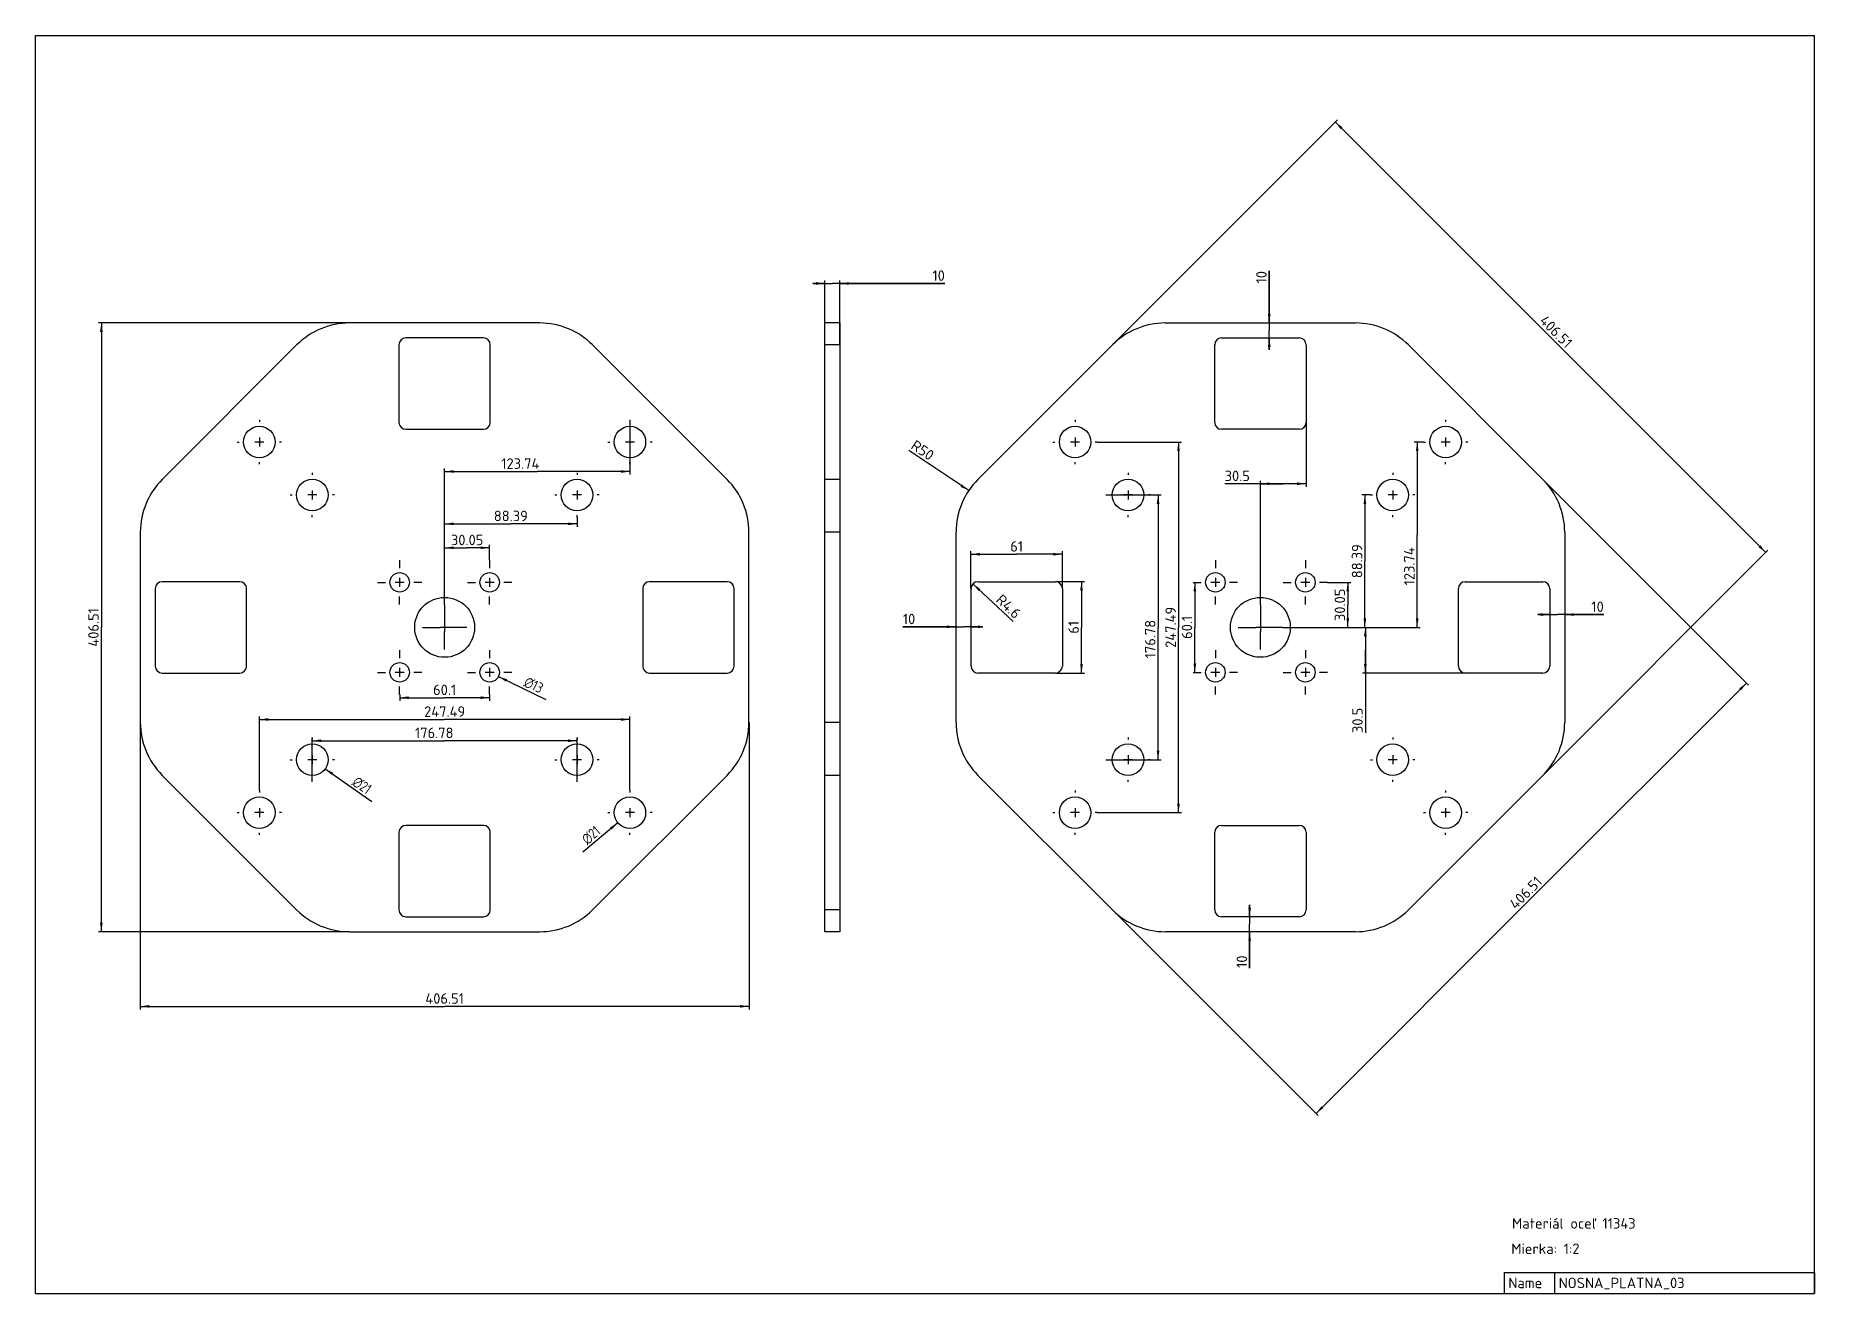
# Model space of a CAD drawing. Header units: millimetres. Extents: x 0 to 594, y 0 to 420.
import ezdxf

# ---------------------------------------------------------------- set-up
doc = ezdxf.new("R2010")
doc.units = ezdxf.units.MM
doc.header["$LTSCALE"] = 32.67
doc.linetypes.add('CENTER', pattern=[0.6, 0.375, -0.075, 0.075, -0.075])
doc.layers.get('0').update_dxf_attribs({"linetype": 'CONTINUOUS'})
doc.layers.add('05_AXIS-OSI', color=7, linetype='CONTINUOUS')
doc.layers.add('DEFAULT_1', color=7, linetype='CENTER')
doc.styles.get("Standard").update_dxf_attribs({"font": 'isocpeur.ttf'})
doc.styles.add('TEXTSTYLE_1', font='gdt', dxfattribs={"width": 0.8})
doc.dimstyles.new('DIMSTYLE_1', dxfattribs={"dimtxt": 3.5, "dimasz": 3, "dimexe": 0.18, "dimexo": 0.0625, "dimgap": 0.09, "dimtad": 1, "dimlfac": 2, "dimdsep": 46, "dimtxsty": 'Standard', "dimblk": '_FILLED', "dimblk1": '_FILLED', "dimblk2": '_FILLED', "dimcen": 0.09, "dimadec": 0, "dimazin": 0, "dimtp": 0.01, "dimtm": 0.01, "dimtfac": 1, "dimtofl": 0, "dimtmove": 0, "dimatfit": 3, "dimldrblk": '_FILLED', "dimfxl": 1, "dimtolj": 1, "dimarcsym": 0})
doc.dimstyles.new('DIMSTYLE_2', dxfattribs={"dimtxt": 3.5, "dimasz": 3, "dimexe": 0.18, "dimexo": 0.0625, "dimgap": 0.09, "dimtad": 1, "dimlfac": 2, "dimdsep": 46, "dimtxsty": 'Standard', "dimblk": '_FILLED', "dimblk1": '_FILLED', "dimblk2": '_FILLED', "dimcen": 0.09, "dimadec": 0, "dimazin": 0, "dimtp": 0.01, "dimtm": 0.01, "dimtfac": 1, "dimtofl": 0, "dimtmove": 0, "dimatfit": 3, "dimldrblk": '_FILLED', "dimfxl": 1, "dimtolj": 1, "dimarcsym": 0})
doc.dimstyles.new('DIMSTYLE_3', dxfattribs={"dimtxt": 3.5, "dimasz": 3, "dimexe": 0.18, "dimexo": 0.0625, "dimgap": 0.09, "dimtad": 1, "dimlfac": 2, "dimdsep": 46, "dimtxsty": 'Standard', "dimblk": '_FILLED', "dimblk1": '_FILLED', "dimblk2": '_FILLED', "dimcen": 0.09, "dimadec": 0, "dimazin": 0, "dimtp": 0.01, "dimtm": 0.01, "dimtfac": 1, "dimtofl": 0, "dimtmove": 0, "dimatfit": 3, "dimldrblk": '_FILLED', "dimfxl": 1, "dimtolj": 1, "dimarcsym": 0})

# ---------------------------------------------------------------- blocks, each defined once
blk = doc.blocks.new('_FILLED')
at = {"color": 0, "linetype": 'ByBlock'}
blk.add_solid([(0, 0), (-1, 0.15), (-1, -0.15)], dxfattribs=at)
blk = doc.blocks.new('*D1')
at = {"color": 2, "linetype": 'Continuous'}
for p, q in [((136.6, 229.83), (136.6, 249.97)), ((151.63, 244.86), (151.63, 249.97)), ((136.6, 248.97), (144.11, 248.97)), ((151.63, 248.97), (144.11, 248.97))]:
    blk.add_line(p, q, dxfattribs=at)
at = {"color": 2, "linetype": 'Continuous', "xscale": 3, "yscale": 3, "zscale": 3, "rotation": 180}
blk.add_blockref('_FILLED', (136.6, 248.97), dxfattribs=at)
at = {"color": 2, "linetype": 'Continuous', "xscale": 3, "yscale": 3, "zscale": 3}
blk.add_blockref('_FILLED', (151.63, 248.97), dxfattribs=at)
at = {"color": 2, "linetype": 'Continuous', "insert": (144.11, 253.34), "char_height": 3.5, "width": 10.8326, "attachment_point": 2, "line_spacing_factor": 0.9}
blk.add_mtext('30.05', dxfattribs=at)
blk = doc.blocks.new('*D2')
at = {"color": 2, "linetype": 'Continuous'}
for p, q in [((136.6, 229.83), (136.6, 257.97)), ((136.6, 256.97), (158.7, 256.97)), ((180.8, 256.97), (158.7, 256.97)), ((180.8, 259.18), (180.8, 255.97))]:
    blk.add_line(p, q, dxfattribs=at)
at = {"color": 2, "linetype": 'Continuous', "xscale": 3, "yscale": 3, "zscale": 3, "rotation": 180}
blk.add_blockref('_FILLED', (136.6, 256.97), dxfattribs=at)
at = {"color": 2, "linetype": 'Continuous', "xscale": 3, "yscale": 3, "zscale": 3}
blk.add_blockref('_FILLED', (180.8, 256.97), dxfattribs=at)
at = {"color": 2, "linetype": 'Continuous', "insert": (158.7, 261.35), "char_height": 3.5, "width": 10.8326, "attachment_point": 2, "line_spacing_factor": 0.9}
blk.add_mtext('88.39', dxfattribs=at)
blk = doc.blocks.new('*D3')
at = {"color": 2, "linetype": 'Continuous'}
for p, q in [((198.47, 291.03), (198.47, 273.44)), ((136.6, 229.83), (136.6, 275.44)), ((136.6, 274.44), (167.54, 274.44)), ((198.47, 274.44), (167.54, 274.44))]:
    blk.add_line(p, q, dxfattribs=at)
at = {"color": 2, "linetype": 'Continuous', "xscale": 3, "yscale": 3, "zscale": 3, "rotation": 180}
blk.add_blockref('_FILLED', (136.6, 274.44), dxfattribs=at)
at = {"color": 2, "linetype": 'Continuous', "xscale": 3, "yscale": 3, "zscale": 3}
blk.add_blockref('_FILLED', (198.47, 274.44), dxfattribs=at)
at = {"color": 2, "linetype": 'Continuous', "insert": (161.87, 278.82), "char_height": 3.5, "width": 12.9298, "attachment_point": 2, "line_spacing_factor": 0.9}
blk.add_mtext('123.74', dxfattribs=at)
blk = doc.blocks.new('*D4')
at = {"color": 2, "linetype": 'Continuous'}
for p, q in [((121.58, 199.95), (121.58, 197.92)), ((121.58, 198.92), (136.6, 198.92)), ((151.63, 198.92), (136.6, 198.92)), ((151.63, 199.95), (151.63, 197.92))]:
    blk.add_line(p, q, dxfattribs=at)
at = {"color": 2, "linetype": 'Continuous', "xscale": 3, "yscale": 3, "zscale": 3, "rotation": 180}
blk.add_blockref('_FILLED', (121.58, 198.92), dxfattribs=at)
at = {"color": 2, "linetype": 'Continuous', "xscale": 3, "yscale": 3, "zscale": 3}
blk.add_blockref('_FILLED', (151.63, 198.92), dxfattribs=at)
at = {"color": 2, "linetype": 'Continuous', "insert": (136.6, 203.3), "char_height": 3.5, "width": 7.6942, "attachment_point": 2, "line_spacing_factor": 0.9}
blk.add_mtext('60.1', dxfattribs=at)
blk = doc.blocks.new('*D5')
at = {"color": 2, "linetype": 'Continuous'}
for p, q in [((92.41, 171.46), (92.41, 185.54)), ((92.41, 184.54), (136.6, 184.54)), ((180.8, 184.54), (136.6, 184.54)), ((180.8, 171.46), (180.8, 185.54))]:
    blk.add_line(p, q, dxfattribs=at)
at = {"color": 2, "linetype": 'Continuous', "xscale": 3, "yscale": 3, "zscale": 3, "rotation": 180}
blk.add_blockref('_FILLED', (92.41, 184.54), dxfattribs=at)
at = {"color": 2, "linetype": 'Continuous', "xscale": 3, "yscale": 3, "zscale": 3}
blk.add_blockref('_FILLED', (180.8, 184.54), dxfattribs=at)
at = {"color": 2, "linetype": 'Continuous', "insert": (133.12, 188.92), "char_height": 3.5, "width": 12.5826, "attachment_point": 2, "line_spacing_factor": 0.9}
blk.add_mtext('176.78', dxfattribs=at)
blk = doc.blocks.new('*D6')
at = {"color": 2, "linetype": 'Continuous'}
for p, q in [((74.73, 167.96), (74.73, 192.64)), ((74.73, 191.64), (136.6, 191.64)), ((198.47, 191.64), (136.6, 191.64)), ((198.47, 167.96), (198.47, 192.64))]:
    blk.add_line(p, q, dxfattribs=at)
at = {"color": 2, "linetype": 'Continuous', "xscale": 3, "yscale": 3, "zscale": 3, "rotation": 180}
blk.add_blockref('_FILLED', (74.73, 191.64), dxfattribs=at)
at = {"color": 2, "linetype": 'Continuous', "xscale": 3, "yscale": 3, "zscale": 3}
blk.add_blockref('_FILLED', (198.47, 191.64), dxfattribs=at)
at = {"color": 2, "linetype": 'Continuous', "insert": (136.6, 196.02), "char_height": 3.5, "width": 13.9711, "attachment_point": 2, "line_spacing_factor": 0.9}
blk.add_mtext('247.49', dxfattribs=at)
blk = doc.blocks.new('*D7')
at = {"color": 2, "linetype": 'Continuous'}
blk.add_line((96.7, 175.19), (112.24, 164.25), dxfattribs=at)
at = {"color": 2, "linetype": 'Continuous', "xscale": 3, "yscale": 3, "zscale": 3, "rotation": 144.8575901541}
blk.add_blockref('_FILLED', (96.7, 175.19), dxfattribs=at)
at = {"color": 2, "linetype": 'Continuous', "insert": (107.52, 172.93), "char_height": 3.5, "width": 8.8609, "attachment_point": 1, "rotation": 324.85759, "line_spacing_factor": 0.9, "style": 'TEXTSTYLE_1'}
blk.add_mtext('{\\Fgdt;n}\\Fisocpeur.ttf;21', dxfattribs=at)
blk = doc.blocks.new('*D8')
at = {"color": 2, "linetype": 'Continuous'}
blk.add_line((194.44, 157.17), (182.73, 147.38), dxfattribs=at)
at = {"color": 2, "linetype": 'Continuous', "xscale": 3, "yscale": 3, "zscale": 3, "rotation": 39.88656258019999}
blk.add_blockref('_FILLED', (194.44, 157.17), dxfattribs=at)
at = {"color": 2, "linetype": 'Continuous', "insert": (186.72, 156.42), "char_height": 3.5, "width": 8.8609, "attachment_point": 3, "rotation": 39.88656, "line_spacing_factor": 0.9, "style": 'TEXTSTYLE_1'}
blk.add_mtext('{\\Fgdt;n}\\Fisocpeur.ttf;21', dxfattribs=at)
blk = doc.blocks.new('*D9')
at = {"color": 2, "linetype": 'Continuous'}
blk.add_line((154.56, 205.97), (170.4, 198.36), dxfattribs=at)
at = {"color": 2, "linetype": 'Continuous', "xscale": 3, "yscale": 3, "zscale": 3, "rotation": 154.3369212203}
blk.add_blockref('_FILLED', (154.56, 205.97), dxfattribs=at)
at = {"color": 2, "linetype": 'Continuous', "insert": (164.31, 206.14), "char_height": 3.5, "width": 8.8609, "attachment_point": 1, "rotation": 334.33692, "line_spacing_factor": 0.9, "style": 'TEXTSTYLE_1'}
blk.add_mtext('{\\Fgdt;n}\\Fisocpeur.ttf;13', dxfattribs=at)
blk = doc.blocks.new('*D10')
at = {"color": 2, "linetype": 'Continuous'}
for p in [(387.11, 237.43), (387.11, 207.38)]:
    blk.add_line(p, (387.11, 222.41), dxfattribs=at)
at = {"color": 2, "linetype": 'Continuous', "xscale": 3, "yscale": 3, "zscale": 3}
for p, rotation in [((387.11, 237.43), 90), ((387.11, 207.38), 270)]:
    blk.add_blockref('_FILLED', p, dxfattribs=dict(at, rotation=rotation))
at = {"color": 2, "linetype": 'Continuous', "insert": (382.74, 222.41), "char_height": 3.5, "width": 7.6942, "attachment_point": 2, "rotation": 90, "line_spacing_factor": 0.9}
blk.add_mtext('60.1', dxfattribs=at)
blk = doc.blocks.new('*D11')
at = {"color": 2, "linetype": 'Continuous'}
for p, q in [((358.05, 266.6), (375.83, 266.6)), ((374.83, 266.6), (374.83, 222.41)), ((374.83, 178.21), (374.83, 222.41)), ((358.05, 178.21), (375.83, 178.21))]:
    blk.add_line(p, q, dxfattribs=at)
at = {"color": 2, "linetype": 'Continuous', "xscale": 3, "yscale": 3, "zscale": 3}
for p, rotation in [((374.83, 266.6), 90), ((374.83, 178.21), 270)]:
    blk.add_blockref('_FILLED', p, dxfattribs=dict(at, rotation=rotation))
at = {"color": 2, "linetype": 'Continuous', "insert": (370.45, 218.48), "char_height": 3.5, "width": 12.5826, "attachment_point": 2, "rotation": 90, "line_spacing_factor": 0.9}
blk.add_mtext('176.78', dxfattribs=at)
blk = doc.blocks.new('*D12')
at = {"color": 2, "linetype": 'Continuous'}
for p, q in [((354.54, 284.28), (382.65, 284.28)), ((381.65, 284.28), (381.65, 222.41)), ((381.65, 160.53), (381.65, 222.41)), ((354.54, 160.53), (382.65, 160.53))]:
    blk.add_line(p, q, dxfattribs=at)
at = {"color": 2, "linetype": 'Continuous', "xscale": 3, "yscale": 3, "zscale": 3}
for p, rotation in [((381.65, 284.28), 90), ((381.65, 160.53), 270)]:
    blk.add_blockref('_FILLED', p, dxfattribs=dict(at, rotation=rotation))
at = {"color": 2, "linetype": 'Continuous', "insert": (377.28, 222.41), "char_height": 3.5, "width": 13.9711, "attachment_point": 2, "rotation": 90, "line_spacing_factor": 0.9}
blk.add_mtext('247.49', dxfattribs=at)
blk = doc.blocks.new('*D13')
at = {"color": 2, "linetype": 'Continuous'}
for p, q in [((431.44, 237.43), (439.16, 237.43)), ((438.16, 237.43), (438.16, 229.92)), ((438.16, 222.41), (438.16, 229.92)), ((416.41, 222.41), (439.16, 222.41))]:
    blk.add_line(p, q, dxfattribs=at)
at = {"color": 2, "linetype": 'Continuous', "xscale": 3, "yscale": 3, "zscale": 3}
for p, rotation in [((438.16, 237.43), 90), ((438.16, 222.41), 270)]:
    blk.add_blockref('_FILLED', p, dxfattribs=dict(at, rotation=rotation))
at = {"color": 2, "linetype": 'Continuous', "insert": (433.78, 229.92), "char_height": 3.5, "width": 10.8326, "attachment_point": 2, "rotation": 90, "line_spacing_factor": 0.9}
blk.add_mtext('30.05', dxfattribs=at)
blk = doc.blocks.new('*D14')
at = {"color": 2, "linetype": 'Continuous'}
for p, q in [((445.76, 266.6), (442.89, 266.6)), ((443.89, 266.6), (443.89, 244.5)), ((443.89, 222.41), (443.89, 244.5)), ((416.41, 222.41), (444.89, 222.41))]:
    blk.add_line(p, q, dxfattribs=at)
at = {"color": 2, "linetype": 'Continuous', "xscale": 3, "yscale": 3, "zscale": 3}
for p, rotation in [((443.89, 266.6), 90), ((443.89, 222.41), 270)]:
    blk.add_blockref('_FILLED', p, dxfattribs=dict(at, rotation=rotation))
at = {"color": 2, "linetype": 'Continuous', "insert": (439.52, 244.5), "char_height": 3.5, "width": 10.8326, "attachment_point": 2, "rotation": 90, "line_spacing_factor": 0.9}
blk.add_mtext('88.39', dxfattribs=at)
blk = doc.blocks.new('*D15')
at = {"color": 2, "linetype": 'Continuous'}
for p, q in [((463.44, 284.28), (460.36, 284.28)), ((461.36, 284.28), (461.36, 253.34)), ((461.36, 222.41), (461.36, 253.34)), ((416.41, 222.41), (462.36, 222.41))]:
    blk.add_line(p, q, dxfattribs=at)
at = {"color": 2, "linetype": 'Continuous', "xscale": 3, "yscale": 3, "zscale": 3}
for p, rotation in [((461.36, 284.28), 90), ((461.36, 222.41), 270)]:
    blk.add_blockref('_FILLED', p, dxfattribs=dict(at, rotation=rotation))
at = {"color": 2, "linetype": 'Continuous', "insert": (456.99, 242.78), "char_height": 3.5, "width": 12.9298, "attachment_point": 2, "rotation": 90, "line_spacing_factor": 0.9}
blk.add_mtext('123.74', dxfattribs=at)
blk = doc.blocks.new('*D16')
at = {"color": 2, "linetype": 'Continuous'}
for p, q in [((411.95, 324.03), (411.95, 341.42)), ((411.95, 341.42), (411.95, 321.53)), ((411.95, 315.03), (411.95, 321.53)), ((411.95, 319.03), (411.95, 315.03))]:
    blk.add_line(p, q, dxfattribs=at)
at = {"color": 2, "linetype": 'Continuous', "xscale": 3, "yscale": 3, "zscale": 3}
for p, rotation in [((411.95, 324.03), 270), ((411.95, 319.03), 90)]:
    blk.add_blockref('_FILLED', p, dxfattribs=dict(at, rotation=rotation))
at = {"color": 2, "linetype": 'Continuous', "insert": (407.58, 337.23), "char_height": 3.5, "width": 4.1942, "attachment_point": 1, "rotation": 90, "line_spacing_factor": 0.9}
blk.add_mtext('10', dxfattribs=at)
blk = doc.blocks.new('*D17')
at = {"color": 2, "linetype": 'Continuous'}
for p, q in [((505.62, 226.67), (501.62, 226.67)), ((501.62, 226.67), (508.12, 226.67)), ((523.7, 226.67), (508.12, 226.67)), ((510.62, 226.67), (523.7, 226.67))]:
    blk.add_line(p, q, dxfattribs=at)
at = {"color": 2, "linetype": 'Continuous', "xscale": 3, "yscale": 3, "zscale": 3}
blk.add_blockref('_FILLED', (505.62, 226.67), dxfattribs=at)
at = {"color": 2, "linetype": 'Continuous', "xscale": 3, "yscale": 3, "zscale": 3, "rotation": 180}
blk.add_blockref('_FILLED', (510.62, 226.67), dxfattribs=at)
at = {"color": 2, "linetype": 'Continuous', "insert": (519.51, 231.05), "char_height": 3.5, "width": 4.1942, "attachment_point": 1, "line_spacing_factor": 0.9}
blk.add_mtext('10', dxfattribs=at)
blk = doc.blocks.new('*D18')
at = {"color": 2, "linetype": 'Continuous'}
for p, q in [((405.4, 125.78), (405.4, 129.78)), ((405.4, 129.78), (405.4, 123.28)), ((405.4, 108.65), (405.4, 123.28)), ((405.4, 120.78), (405.4, 108.65))]:
    blk.add_line(p, q, dxfattribs=at)
at = {"color": 2, "linetype": 'Continuous', "xscale": 3, "yscale": 3, "zscale": 3}
for p, rotation in [((405.4, 125.78), 270), ((405.4, 120.78), 90)]:
    blk.add_blockref('_FILLED', p, dxfattribs=dict(at, rotation=rotation))
at = {"color": 2, "linetype": 'Continuous', "insert": (401.03, 112.84), "char_height": 3.5, "width": 4.1942, "attachment_point": 3, "rotation": 90, "line_spacing_factor": 0.9}
blk.add_mtext('10', dxfattribs=at)
blk = doc.blocks.new('*D19')
at = {"color": 2, "linetype": 'Continuous'}
for p, q in [((307.36, 222.58), (289.56, 222.58)), ((289.56, 222.58), (309.86, 222.58)), ((316.36, 222.58), (309.86, 222.58)), ((312.36, 222.58), (316.36, 222.58))]:
    blk.add_line(p, q, dxfattribs=at)
at = {"color": 2, "linetype": 'Continuous', "xscale": 3, "yscale": 3, "zscale": 3}
blk.add_blockref('_FILLED', (307.36, 222.58), dxfattribs=at)
at = {"color": 2, "linetype": 'Continuous', "xscale": 3, "yscale": 3, "zscale": 3, "rotation": 180}
blk.add_blockref('_FILLED', (312.36, 222.58), dxfattribs=at)
at = {"color": 2, "linetype": 'Continuous', "insert": (293.75, 226.95), "char_height": 3.5, "width": 4.1942, "attachment_point": 3, "line_spacing_factor": 0.9}
blk.add_mtext('10', dxfattribs=at)
blk = doc.blocks.new('*D20')
at = {"color": 2, "linetype": 'Continuous'}
for p, q in [((340.56, 237.66), (350.26, 237.66)), ((349.26, 237.66), (349.26, 222.41)), ((349.26, 207.16), (349.26, 222.41)), ((340.56, 207.16), (350.26, 207.16))]:
    blk.add_line(p, q, dxfattribs=at)
at = {"color": 2, "linetype": 'Continuous', "xscale": 3, "yscale": 3, "zscale": 3}
for p, rotation in [((349.26, 237.66), 90), ((349.26, 207.16), 270)]:
    blk.add_blockref('_FILLED', p, dxfattribs=dict(at, rotation=rotation))
at = {"color": 2, "linetype": 'Continuous', "insert": (344.88, 222.41), "char_height": 3.5, "width": 4.1942, "attachment_point": 2, "rotation": 90, "line_spacing_factor": 0.9}
blk.add_mtext('61', dxfattribs=at)
blk = doc.blocks.new('*D21')
at = {"color": 2, "linetype": 'Continuous'}
for p, q in [((312.36, 235.36), (312.36, 247.81)), ((312.36, 246.81), (327.61, 246.81)), ((342.86, 246.81), (327.61, 246.81)), ((342.86, 235.36), (342.86, 247.81))]:
    blk.add_line(p, q, dxfattribs=at)
at = {"color": 2, "linetype": 'Continuous', "xscale": 3, "yscale": 3, "zscale": 3, "rotation": 180}
blk.add_blockref('_FILLED', (312.36, 246.81), dxfattribs=at)
at = {"color": 2, "linetype": 'Continuous', "xscale": 3, "yscale": 3, "zscale": 3}
blk.add_blockref('_FILLED', (342.86, 246.81), dxfattribs=at)
at = {"color": 2, "linetype": 'Continuous', "insert": (327.61, 251.19), "char_height": 3.5, "width": 4.1942, "attachment_point": 2, "line_spacing_factor": 0.9}
blk.add_mtext('61', dxfattribs=at)
blk = doc.blocks.new('*D22')
at = {"color": 2, "linetype": 'Continuous'}
blk.add_line((312.99, 236.93), (326.4, 224.34), dxfattribs=at)
at = {"color": 2, "linetype": 'Continuous', "xscale": 3, "yscale": 3, "zscale": 3, "rotation": 136.8170345836}
blk.add_blockref('_FILLED', (312.99, 236.93), dxfattribs=at)
at = {"color": 2, "linetype": 'Continuous', "insert": (322.77, 233.75), "char_height": 3.5, "width": 9.0826, "attachment_point": 1, "rotation": 316.81703, "line_spacing_factor": 0.9}
blk.add_mtext('R4.6', dxfattribs=at)
blk = doc.blocks.new('*D23')
at = {"color": 2, "linetype": 'Continuous'}
for p, q in [((424.24, 290.83), (424.24, 269.35)), ((416.61, 270.35), (397.1, 270.35)), ((408.99, 229.83), (408.99, 271.35)), ((408.99, 270.35), (416.61, 270.35)), ((424.24, 270.35), (416.61, 270.35))]:
    blk.add_line(p, q, dxfattribs=at)
at = {"color": 2, "linetype": 'Continuous', "xscale": 3, "yscale": 3, "zscale": 3, "rotation": 180}
blk.add_blockref('_FILLED', (408.99, 270.35), dxfattribs=at)
at = {"color": 2, "linetype": 'Continuous', "xscale": 3, "yscale": 3, "zscale": 3}
blk.add_blockref('_FILLED', (424.24, 270.35), dxfattribs=at)
at = {"color": 2, "linetype": 'Continuous', "insert": (405.49, 274.73), "char_height": 3.5, "width": 8.3884, "attachment_point": 3, "line_spacing_factor": 0.9}
blk.add_mtext('30.5', dxfattribs=at)
blk = doc.blocks.new('*D24')
at = {"color": 2, "linetype": 'Continuous'}
for p, q in [((416.41, 222.41), (445.04, 222.41)), ((444.04, 222.41), (444.04, 214.78)), ((444.04, 207.16), (444.04, 214.78)), ((444.04, 214.78), (444.04, 187.17)), ((477.42, 207.16), (443.04, 207.16))]:
    blk.add_line(p, q, dxfattribs=at)
at = {"color": 2, "linetype": 'Continuous', "xscale": 3, "yscale": 3, "zscale": 3}
for p, rotation in [((444.04, 222.41), 90), ((444.04, 207.16), 270)]:
    blk.add_blockref('_FILLED', p, dxfattribs=dict(at, rotation=rotation))
at = {"color": 2, "linetype": 'Continuous', "insert": (439.67, 195.55), "char_height": 3.5, "width": 8.3884, "attachment_point": 3, "rotation": 90, "line_spacing_factor": 0.9}
blk.add_mtext('30.5', dxfattribs=at)
blk = doc.blocks.new('*D25')
at = {"color": 2, "linetype": 'Continuous'}
blk.add_line((311.59, 268.06), (291.62, 281.45), dxfattribs=at)
at = {"color": 2, "linetype": 'Continuous', "xscale": 3, "yscale": 3, "zscale": 3, "rotation": 326.1715484250001}
blk.add_blockref('_FILLED', (311.59, 268.06), dxfattribs=at)
at = {"color": 2, "linetype": 'Continuous', "insert": (300.43, 280.81), "char_height": 3.5, "width": 7.6798, "attachment_point": 3, "rotation": 326.17155, "line_spacing_factor": 0.9}
blk.add_mtext('R50', dxfattribs=at)
blk = doc.blocks.new('*D26')
at = {"color": 2, "linetype": 'Continuous'}
for p, q in [((263.59, 337.23), (259.59, 337.23)), ((259.59, 337.23), (266.09, 337.23)), ((263.59, 316.71), (263.59, 338.23)), ((303.67, 337.23), (266.09, 337.23)), ((268.59, 316.71), (268.59, 338.23)), ((268.59, 337.23), (303.67, 337.23))]:
    blk.add_line(p, q, dxfattribs=at)
at = {"color": 2, "linetype": 'Continuous', "xscale": 3, "yscale": 3, "zscale": 3}
blk.add_blockref('_FILLED', (263.59, 337.23), dxfattribs=at)
at = {"color": 2, "linetype": 'Continuous', "xscale": 3, "yscale": 3, "zscale": 3, "rotation": 180}
blk.add_blockref('_FILLED', (268.59, 337.23), dxfattribs=at)
at = {"color": 2, "linetype": 'Continuous', "insert": (299.48, 341.6), "char_height": 3.5, "width": 4.1942, "attachment_point": 1, "line_spacing_factor": 0.9}
blk.add_mtext('10', dxfattribs=at)
blk = doc.blocks.new('*D27')
at = {"color": 2, "linetype": 'Continuous'}
for p, q in [((34.97, 190.67), (34.97, 94.85)), ((238.23, 190.67), (238.23, 94.85)), ((34.97, 95.85), (136.6, 95.85)), ((238.23, 95.85), (136.6, 95.85))]:
    blk.add_line(p, q, dxfattribs=at)
at = {"color": 2, "linetype": 'Continuous', "xscale": 3, "yscale": 3, "zscale": 3, "rotation": 180}
blk.add_blockref('_FILLED', (34.97, 95.85), dxfattribs=at)
at = {"color": 2, "linetype": 'Continuous', "xscale": 3, "yscale": 3, "zscale": 3}
blk.add_blockref('_FILLED', (238.23, 95.85), dxfattribs=at)
at = {"color": 2, "linetype": 'Continuous', "insert": (136.6, 100.22), "char_height": 3.5, "width": 12.9298, "attachment_point": 2, "line_spacing_factor": 0.9}
blk.add_mtext('406.51', dxfattribs=at)
blk = doc.blocks.new('*D28')
at = {"color": 2, "linetype": 'Continuous'}
for p, q in [((104.86, 324.03), (20.96, 324.03)), ((21.96, 324.03), (21.96, 222.41)), ((21.96, 120.78), (21.96, 222.41)), ((104.86, 120.78), (20.96, 120.78))]:
    blk.add_line(p, q, dxfattribs=at)
at = {"color": 2, "linetype": 'Continuous', "xscale": 3, "yscale": 3, "zscale": 3}
for p, rotation in [((21.96, 324.03), 90), ((21.96, 120.78), 270)]:
    blk.add_blockref('_FILLED', p, dxfattribs=dict(at, rotation=rotation))
at = {"color": 2, "linetype": 'Continuous', "insert": (17.58, 222.41), "char_height": 3.5, "width": 12.9298, "attachment_point": 2, "rotation": 90, "line_spacing_factor": 0.9}
blk.add_mtext('406.51', dxfattribs=at)
blk = doc.blocks.new('*D29')
at = {"color": 2, "linetype": 'Continuous'}
for p, q in [((503.29, 271.82), (572.02, 203.1)), ((571.31, 203.81), (499.45, 131.94)), ((427.59, 60.08), (499.45, 131.94)), ((359.57, 128.1), (428.3, 59.38))]:
    blk.add_line(p, q, dxfattribs=at)
at = {"color": 2, "linetype": 'Continuous', "xscale": 3, "yscale": 3, "zscale": 3}
for p, rotation in [((571.31, 203.81), 45), ((427.59, 60.08), 225)]:
    blk.add_blockref('_FILLED', p, dxfattribs=dict(at, rotation=rotation))
at = {"color": 2, "linetype": 'Continuous', "insert": (496.36, 135.04), "char_height": 3.5, "width": 12.9298, "attachment_point": 2, "rotation": 45, "line_spacing_factor": 0.9}
blk.add_mtext('406.51', dxfattribs=at)
blk = doc.blocks.new('*D30')
at = {"color": 2, "linetype": 'Continuous'}
for p, q in [((359.57, 316.71), (434.71, 391.85)), ((434.01, 391.15), (505.87, 319.29)), ((577.73, 247.42), (505.87, 319.29)), ((503.29, 172.99), (578.44, 248.13))]:
    blk.add_line(p, q, dxfattribs=at)
at = {"color": 2, "linetype": 'Continuous', "xscale": 3, "yscale": 3, "zscale": 3}
for p, rotation in [((434.01, 391.15), 135), ((577.73, 247.42), 315)]:
    blk.add_blockref('_FILLED', p, dxfattribs=dict(at, rotation=rotation))
at = {"color": 2, "linetype": 'Continuous', "insert": (508.96, 322.38), "char_height": 3.5, "width": 12.9298, "attachment_point": 2, "rotation": 315, "line_spacing_factor": 0.9}
blk.add_mtext('406.51', dxfattribs=at)
blk = doc.blocks.new('*T31')
at = {"color": 2, "linetype": 'Continuous'}
for p, q in [((0, 0), (103.6, 0)), ((0, 0), (0, -7)), ((16.8, 0), (16.8, -7)), ((103.6, 0), (103.6, -7)), ((0, -7), (103.6, -7))]:
    blk.add_line(p, q, dxfattribs=at)
at = {"color": 2, "linetype": 'Continuous', "char_height": 3.5, "attachment_point": 1, "line_spacing_factor": 0.9}
for s, insert, width in [('Name', (1.4, -1.75), 21.6653), ('NOSNA_PLATNA_03', (18.2, -1.75), 85.2727)]:
    blk.add_mtext(s, dxfattribs=dict(at, insert=insert, width=width))

msp = doc.modelspace()

# ---------------------------------------------------------------- linework, layer by layer
at = {"color": 7, "linetype": 'Continuous'}
for p, q in [((0, 0), (0, 420)), ((0, 420), (594, 420)), ((594, 0), (594, 420)), ((168.3409, 324.0327), (104.8612, 324.0327)), ((263.5852, 120.7792), (263.5852, 324.0327)), ((268.5852, 324.0327), (263.5852, 324.0327)), ((268.5852, 324.0327), (268.5852, 120.7792)), ((377.2494, 324.0327), (440.729, 324.0327)), ((87.1835, 316.7104), (42.2966, 271.8235)), ((121.351, 316.7327), (121.351, 290.8327)), ((149.551, 319.0327), (123.651, 319.0327)), ((151.851, 290.8327), (151.851, 316.7327)), ((230.9054, 271.8235), (186.0185, 316.7104)), ((268.5852, 316.7104), (263.5852, 316.7104)), ((314.6848, 271.8235), (359.5717, 316.7104)), ((393.7392, 290.8327), (393.7392, 316.7327)), ((396.0392, 319.0327), (421.9392, 319.0327)), ((424.2392, 316.7327), (424.2392, 290.8327)), ((458.4067, 316.7104), (503.2936, 271.8235)), ((74.7292, 285.7628), (74.7292, 282.7928)), ((123.651, 288.5327), (149.551, 288.5327)), ((198.4729, 285.7628), (198.4729, 282.7928)), ((347.1174, 285.7628), (347.1174, 282.7928)), ((421.9392, 288.5327), (396.0392, 288.5327)), ((470.861, 285.7628), (470.861, 282.7928)), ((76.2142, 284.2778), (73.2442, 284.2778)), ((199.9579, 284.2778), (196.9879, 284.2778)), ((348.6024, 284.2778), (345.6324, 284.2778)), ((472.346, 284.2778), (469.376, 284.2778)), ((92.4069, 268.0851), (92.4069, 265.1151)), ((180.7952, 268.0851), (180.7952, 265.1151)), ((268.5852, 271.8235), (263.5852, 271.8235)), ((364.795, 268.0851), (364.795, 265.1151)), ((453.1834, 268.0851), (453.1834, 265.1151)), ((93.8919, 266.6001), (90.9219, 266.6001)), ((182.2802, 266.6001), (179.3102, 266.6001)), ((366.28, 266.6001), (363.31, 266.6001)), ((454.6684, 266.6001), (451.6984, 266.6001)), ((34.9743, 254.1458), (34.9743, 190.6661)), ((238.2278, 190.6661), (238.2278, 254.1458)), ((268.5852, 254.1458), (263.5852, 254.1458)), ((307.3625, 190.6661), (307.3625, 254.1458)), ((510.6159, 254.1458), (510.6159, 190.6661)), ((68.1743, 237.656), (42.2743, 237.656)), ((121.575, 238.917), (121.575, 235.947)), ((151.627, 238.917), (151.627, 235.947)), ((230.9278, 237.656), (205.0278, 237.656)), ((314.6625, 237.656), (340.5625, 237.656)), ((393.9632, 238.917), (393.9632, 235.947)), ((424.0152, 238.917), (424.0152, 235.947)), ((477.4159, 237.656), (503.3159, 237.656)), ((39.9743, 235.356), (39.9743, 209.456)), ((70.4743, 209.456), (70.4743, 235.356)), ((123.06, 237.432), (120.09, 237.432)), ((153.112, 237.432), (150.142, 237.432)), ((202.7278, 235.356), (202.7278, 209.456)), ((233.2278, 209.456), (233.2278, 235.356)), ((312.3625, 209.456), (312.3625, 235.356)), ((342.8625, 235.356), (342.8625, 209.456)), ((395.4482, 237.432), (392.4782, 237.432)), ((425.5002, 237.432), (422.5302, 237.432)), ((475.1159, 209.456), (475.1159, 235.356)), ((505.6159, 235.356), (505.6159, 209.456)), ((121.575, 208.8649), (121.575, 205.8949)), ((151.627, 208.8649), (151.627, 205.8949)), ((393.9632, 208.8649), (393.9632, 205.8949)), ((424.0152, 208.8649), (424.0152, 205.8949)), ((42.2743, 207.156), (68.1743, 207.156)), ((123.06, 207.3799), (120.09, 207.3799)), ((153.112, 207.3799), (150.142, 207.3799)), ((205.0278, 207.156), (230.9278, 207.156)), ((340.5625, 207.156), (314.6625, 207.156)), ((395.4482, 207.3799), (392.4782, 207.3799)), ((425.5002, 207.3799), (422.5302, 207.3799)), ((503.3159, 207.156), (477.4159, 207.156)), ((268.5852, 190.6661), (263.5852, 190.6661)), ((93.8919, 178.2118), (90.9219, 178.2118)), ((92.4069, 179.6968), (92.4069, 176.7268)), ((182.2802, 178.2118), (179.3102, 178.2118)), ((180.7952, 179.6968), (180.7952, 176.7268)), ((366.28, 178.2118), (363.31, 178.2118)), ((364.795, 179.6968), (364.795, 176.7268)), ((454.6684, 178.2118), (451.6984, 178.2118)), ((453.1834, 179.6968), (453.1834, 176.7268)), ((42.2966, 172.9885), (87.1835, 128.1015)), ((186.0185, 128.1015), (230.9054, 172.9885)), ((268.5852, 172.9885), (263.5852, 172.9885)), ((359.5717, 128.1015), (314.6848, 172.9885)), ((503.2936, 172.9885), (458.4067, 128.1015)), ((76.2142, 160.5341), (73.2442, 160.5341)), ((74.7292, 162.0191), (74.7292, 159.0491)), ((199.9579, 160.5341), (196.9879, 160.5341)), ((198.4729, 162.0191), (198.4729, 159.0491)), ((348.6024, 160.5341), (345.6324, 160.5341)), ((347.1174, 162.0191), (347.1174, 159.0491)), ((472.346, 160.5341), (469.376, 160.5341)), ((470.861, 162.0191), (470.861, 159.0491)), ((149.551, 156.2792), (123.651, 156.2792)), ((396.0392, 156.2792), (421.9392, 156.2792)), ((121.351, 153.9792), (121.351, 128.0792)), ((151.851, 128.0792), (151.851, 153.9792)), ((393.7392, 128.0792), (393.7392, 153.9792)), ((424.2392, 153.9792), (424.2392, 128.0792)), ((123.651, 125.7792), (149.551, 125.7792)), ((268.5852, 128.1015), (263.5852, 128.1015)), ((421.9392, 125.7792), (396.0392, 125.7792)), ((104.8612, 120.7792), (168.3409, 120.7792)), ((268.5852, 120.7792), (263.5852, 120.7792)), ((440.729, 120.7792), (377.2494, 120.7792)), ((0, 0), (594, 0))]:
    msp.add_line(p, q, dxfattribs=at)
for centre, radius in [((74.7292, 284.2778), 5.25), ((198.4729, 284.2778), 5.25), ((347.1174, 284.2778), 5.25), ((470.861, 284.2778), 5.25), ((92.4069, 266.6001), 5.25), ((180.7952, 266.6001), 5.25), ((364.795, 266.6001), 5.25), ((453.1834, 266.6001), 5.25), ((121.575, 237.432), 3.25), ((151.627, 237.432), 3.25), ((393.9632, 237.432), 3.25), ((424.0152, 237.432), 3.25), ((136.601, 222.406), 10), ((408.9892, 222.406), 10), ((121.575, 207.3799), 3.25), ((151.627, 207.3799), 3.25), ((393.9632, 207.3799), 3.25), ((424.0152, 207.3799), 3.25), ((92.4069, 178.2118), 5.25), ((180.7952, 178.2118), 5.25), ((364.795, 178.2118), 5.25), ((453.1834, 178.2118), 5.25), ((74.7292, 160.5341), 5.25), ((198.4729, 160.5341), 5.25), ((347.1174, 160.5341), 5.25), ((470.861, 160.5341), 5.25)]:
    msp.add_circle(centre, radius, dxfattribs=at)
for centre, radius, start, end in [((104.8612, 299.0327), 25, 90, 135), ((168.3409, 299.0327), 25, 45, 90), ((377.2494, 299.0327), 25, 90, 135), ((440.729, 299.0327), 25, 45, 90), ((123.651, 316.7327), 2.3, 90, 180), ((149.551, 316.7327), 2.3, 0, 90), ((396.0392, 316.7327), 2.3, 90, 180), ((421.9392, 316.7327), 2.3, 0, 90), ((123.651, 290.8327), 2.3, 180, 270), ((149.551, 290.8327), 2.3, 270, 360), ((396.0392, 290.8327), 2.3, 180, 270), ((421.9392, 290.8327), 2.3, 270, 360), ((59.9743, 254.1458), 25, 135, 180), ((213.2278, 254.1458), 25, 0, 45), ((332.3625, 254.1458), 25, 135, 180), ((485.6159, 254.1458), 25, 0, 45), ((42.2743, 235.356), 2.3, 90, 180), ((68.1743, 235.356), 2.3, 0, 90), ((205.0278, 235.356), 2.3, 90, 180), ((230.9278, 235.356), 2.3, 0, 90), ((314.6625, 235.356), 2.3, 90, 180), ((340.5625, 235.356), 2.3, 0, 90), ((477.4159, 235.356), 2.3, 90, 180), ((503.3159, 235.356), 2.3, 0, 90), ((42.2743, 209.456), 2.3, 180, 270), ((68.1743, 209.456), 2.3, 270, 360), ((205.0278, 209.456), 2.3, 180, 270), ((230.9278, 209.456), 2.3, 270, 360), ((314.6625, 209.456), 2.3, 180, 270), ((340.5625, 209.456), 2.3, 270, 360), ((477.4159, 209.456), 2.3, 180, 270), ((503.3159, 209.456), 2.3, 270, 360), ((59.9743, 190.6661), 25, 180, 225), ((213.2278, 190.6661), 25, 315, 360), ((332.3625, 190.6661), 25, 180, 225), ((485.6159, 190.6661), 25, 315, 360), ((123.651, 153.9792), 2.3, 90, 180), ((149.551, 153.9792), 2.3, 0, 90), ((396.0392, 153.9792), 2.3, 90, 180), ((421.9392, 153.9792), 2.3, 0, 90), ((104.8612, 145.7792), 25, 225, 270), ((123.651, 128.0792), 2.3, 180, 270), ((149.551, 128.0792), 2.3, 270, 360), ((168.3409, 145.7792), 25, 270, 315), ((377.2494, 145.7792), 25, 225, 270), ((396.0392, 128.0792), 2.3, 180, 270), ((421.9392, 128.0792), 2.3, 270, 360), ((440.729, 145.7792), 25, 270, 315)]:
    msp.add_arc(centre, radius, start, end, dxfattribs=at)
at = {"layer": '05_AXIS-OSI', "color": 7, "linetype": 'CENTER'}
for p, q in [((136.601, 229.831), (136.601, 223.906)), ((408.9892, 229.831), (408.9892, 223.906)), ((129.176, 222.406), (135.101, 222.406)), ((136.601, 214.981), (136.601, 220.906)), ((144.026, 222.406), (138.101, 222.406)), ((401.5642, 222.406), (407.4892, 222.406)), ((408.9892, 214.981), (408.9892, 220.906)), ((416.4142, 222.406), (410.4892, 222.406))]:
    msp.add_line(p, q, dxfattribs=at)
at = {"layer": '05_AXIS-OSI', "color": 7, "linetype": 'Continuous'}
for p, q in [((138.086, 222.406), (135.116, 222.406)), ((136.601, 223.891), (136.601, 220.921)), ((410.4742, 222.406), (407.5042, 222.406)), ((408.9892, 223.891), (408.9892, 220.921))]:
    msp.add_line(p, q, dxfattribs=at)
at = {"layer": 'DEFAULT_1', "color": 7, "linetype": 'CENTER'}
for p, q in [((74.7292, 291.7028), (74.7292, 291.0278)), ((198.4729, 291.7028), (198.4729, 291.0278)), ((347.1174, 291.7028), (347.1174, 291.0278)), ((470.861, 291.7028), (470.861, 291.0278)), ((67.3042, 284.2778), (67.9792, 284.2778)), ((82.1542, 284.2778), (81.4792, 284.2778)), ((191.0479, 284.2778), (191.7229, 284.2778)), ((205.8979, 284.2778), (205.2229, 284.2778)), ((339.6924, 284.2778), (340.3674, 284.2778)), ((354.5424, 284.2778), (353.8674, 284.2778)), ((463.436, 284.2778), (464.111, 284.2778)), ((478.286, 284.2778), (477.611, 284.2778)), ((74.7292, 276.8528), (74.7292, 277.5278)), ((92.4069, 274.0251), (92.4069, 273.3501)), ((180.7952, 274.0251), (180.7952, 273.3501)), ((198.4729, 276.8528), (198.4729, 277.5278)), ((347.1174, 276.8528), (347.1174, 277.5278)), ((364.795, 274.0251), (364.795, 273.3501)), ((453.1834, 274.0251), (453.1834, 273.3501)), ((470.861, 276.8528), (470.861, 277.5278)), ((84.9819, 266.6001), (85.6569, 266.6001)), ((99.8319, 266.6001), (99.1569, 266.6001)), ((173.3702, 266.6001), (174.0452, 266.6001)), ((188.2202, 266.6001), (187.5452, 266.6001)), ((357.37, 266.6001), (358.045, 266.6001)), ((372.22, 266.6001), (371.545, 266.6001)), ((445.7584, 266.6001), (446.4334, 266.6001)), ((460.6084, 266.6001), (459.9334, 266.6001)), ((92.4069, 259.1751), (92.4069, 259.8501)), ((180.7952, 259.1751), (180.7952, 259.8501)), ((364.795, 259.1751), (364.795, 259.8501)), ((453.1834, 259.1751), (453.1834, 259.8501)), ((121.575, 244.857), (121.575, 242.182)), ((151.627, 244.857), (151.627, 242.182)), ((393.9632, 244.857), (393.9632, 242.182)), ((424.0152, 244.857), (424.0152, 242.182)), ((114.15, 237.432), (116.825, 237.432)), ((121.575, 230.007), (121.575, 232.682)), ((129, 237.432), (126.325, 237.432)), ((144.202, 237.432), (146.877, 237.432)), ((151.627, 230.007), (151.627, 232.682)), ((159.052, 237.432), (156.377, 237.432)), ((386.5382, 237.432), (389.2132, 237.432)), ((393.9632, 230.007), (393.9632, 232.682)), ((401.3882, 237.432), (398.7132, 237.432)), ((416.5902, 237.432), (419.2652, 237.432)), ((424.0152, 230.007), (424.0152, 232.682)), ((431.4402, 237.432), (428.7652, 237.432)), ((121.575, 214.8049), (121.575, 212.1299)), ((151.627, 214.8049), (151.627, 212.1299)), ((393.9632, 214.8049), (393.9632, 212.1299)), ((424.0152, 214.8049), (424.0152, 212.1299)), ((114.15, 207.3799), (116.825, 207.3799)), ((121.575, 199.9549), (121.575, 202.6299)), ((129, 207.3799), (126.325, 207.3799)), ((144.202, 207.3799), (146.877, 207.3799)), ((151.627, 199.9549), (151.627, 202.6299)), ((159.052, 207.3799), (156.377, 207.3799)), ((386.5382, 207.3799), (389.2132, 207.3799)), ((393.9632, 199.9549), (393.9632, 202.6299)), ((401.3882, 207.3799), (398.7132, 207.3799)), ((416.5902, 207.3799), (419.2652, 207.3799)), ((424.0152, 199.9549), (424.0152, 202.6299)), ((431.4402, 207.3799), (428.7652, 207.3799)), ((92.4069, 185.6368), (92.4069, 184.9618)), ((180.7952, 185.6368), (180.7952, 184.9618)), ((364.795, 185.6368), (364.795, 184.9618)), ((453.1834, 185.6368), (453.1834, 184.9618)), ((84.9819, 178.2118), (85.6569, 178.2118)), ((99.8319, 178.2118), (99.1569, 178.2118)), ((173.3702, 178.2118), (174.0452, 178.2118)), ((188.2202, 178.2118), (187.5452, 178.2118)), ((357.37, 178.2118), (358.045, 178.2118)), ((372.22, 178.2118), (371.545, 178.2118)), ((445.7584, 178.2118), (446.4334, 178.2118)), ((460.6084, 178.2118), (459.9334, 178.2118)), ((74.7292, 167.9591), (74.7292, 167.2841)), ((92.4069, 170.7868), (92.4069, 171.4618)), ((180.7952, 170.7868), (180.7952, 171.4618)), ((198.4729, 167.9591), (198.4729, 167.2841)), ((347.1174, 167.9591), (347.1174, 167.2841)), ((364.795, 170.7868), (364.795, 171.4618)), ((453.1834, 170.7868), (453.1834, 171.4618)), ((470.861, 167.9591), (470.861, 167.2841)), ((67.3042, 160.5341), (67.9792, 160.5341)), ((82.1542, 160.5341), (81.4792, 160.5341)), ((191.0479, 160.5341), (191.7229, 160.5341)), ((205.8979, 160.5341), (205.2229, 160.5341)), ((339.6924, 160.5341), (340.3674, 160.5341)), ((354.5424, 160.5341), (353.8674, 160.5341)), ((463.436, 160.5341), (464.111, 160.5341)), ((478.286, 160.5341), (477.611, 160.5341)), ((74.7292, 153.1091), (74.7292, 153.7841)), ((198.4729, 153.1091), (198.4729, 153.7841)), ((347.1174, 153.1091), (347.1174, 153.7841)), ((470.861, 153.1091), (470.861, 153.7841))]:
    msp.add_line(p, q, dxfattribs=at)

# ---------------------------------------------------------------- block references
msp.add_blockref('*T31', (490.4, 7))

# ---------------------------------------------------------------- texts
at = {"color": 2, "linetype": 'Continuous', "char_height": 3.5, "attachment_point": 1, "line_spacing_factor": 0.9}
for s, insert, width in [('Materiál oceľ 11343', (493.0133, 25.1342), 41.421488), ('Mierka: 1:2', (492.769, 16.67), 22.041322)]:
    msp.add_mtext(s, dxfattribs=dict(at, insert=insert, width=width))

# ---------------------------------------------------------------- dimensions: what is measured, and where the dimension line sits
at = {"color": 2, "linetype": 'Continuous'}
for base, p1, p2, angle, picture, middle in [((434.0074, 391.1461), (503.2936, 172.9885), (359.5717, 316.7104), 135, '*D30', (504.3284, 326.6423)), ((411.9524, 324.0327), (421.9392, 319.0327), (440.729, 324.0327), 90, '*D16', (409.3274, 339.3269)), ((21.96, 324.0327), (104.8612, 120.7792), (104.8612, 324.0327), 90, '*D28', (22.2317, 216.6264)), ((381.6518, 160.5341), (354.5424, 284.2778), (354.5424, 160.5341), 270, '*D12', (382.1568, 216.1609)), ((461.3614, 222.406), (463.436, 284.2778), (416.4142, 222.406), 270, '*D15', (461.6331, 236.9999)), ((571.3118, 203.8053), (359.5717, 128.1015), (503.2936, 271.8235), 45, '*D29', (494.1985, 128.2995)), ((374.8274, 178.2118), (358.045, 266.6001), (358.045, 178.2118), 270, '*D11', (375.0213, 212.86)), ((443.8908, 266.6001), (416.4142, 222.406), (445.7584, 266.6001), 90, '*D14', (443.6927, 239.6609)), ((312.3625, 246.8135), (342.8625, 235.356), (312.3625, 235.356), 180, '*D21', (325.5153, 249.4385)), ((349.2584, 207.156), (340.5625, 237.656), (340.5625, 207.156), 270, '*D20', (347.5731, 220.5312)), ((387.1114, 207.3799), (386.5382, 237.432), (386.5382, 207.3799), 270, '*D10', (386.2102, 218.9667)), ((438.1582, 222.406), (431.4402, 237.432), (416.4142, 222.406), 270, '*D13', (437.9602, 225.0768)), ((444.0424, 207.156), (416.4142, 222.406), (477.4159, 207.156), 270, '*D24', (445.1761, 183.8608)), ((74.7292, 191.6416), (198.4729, 167.9591), (74.7292, 167.9591), 180, '*D6', (129.6155, 194.2666)), ((34.9743, 95.8491), (238.2278, 190.6661), (34.9743, 190.6661), 180, '*D27', (130.1362, 98.4741)), ((92.4069, 184.5442), (180.7952, 171.4618), (92.4069, 171.4618), 180, '*D5', (126.8238, 187.1692)), ((405.4009, 120.7792), (396.0392, 125.7792), (377.2494, 120.7792), 270, '*D18', (404.6552, 106.9952))]:
    dim = msp.add_linear_dim(base=base, p1=p1, p2=p2, angle=angle, dimstyle='DIMSTYLE_1', dxfattribs=at)
    dim.commit()
    dim.dimension.update_dxf_attribs({"geometry": picture, "text_midpoint": middle, "dimtype": 160})
for base, p1, p2, picture, middle in [((268.5852, 337.2298), (263.5852, 316.7104), (268.5852, 316.7104), '*D26', (301.5754, 339.8548)), ((198.4729, 274.4449), (136.601, 229.831), (198.4729, 291.0278), '*D3', (155.4039, 277.0699)), ((424.2392, 270.3502), (408.9892, 229.831), (424.2392, 290.8327), '*D23', (392.9065, 272.9752)), ((180.7952, 256.9743), (136.601, 229.831), (180.7952, 259.1751), '*D2', (153.2818, 259.5993)), ((151.627, 248.967), (136.601, 229.831), (151.627, 244.857), '*D1', (138.6977, 251.592)), ((312.3625, 222.5791), (307.3625, 254.1458), (312.3625, 235.356), '*D19', (287.4616, 225.2041)), ((510.6159, 226.6738), (505.6159, 235.356), (510.6159, 254.1458), '*D17', (521.6028, 229.2988)), ((151.627, 198.921), (121.575, 199.9549), (151.627, 199.9549), '*D4', (132.7539, 201.546))]:
    dim = msp.add_linear_dim(base=base, p1=p1, p2=p2, dimstyle='DIMSTYLE_1', dxfattribs=at)
    dim.commit()
    dim.dimension.update_dxf_attribs({"geometry": picture, "text_midpoint": middle, "dimtype": 160})
for center, mpoint, picture, middle in [((332.3625, 254.1458), (311.5947, 268.0635), '*D25', (299.1345, 284.051)), ((314.6625, 235.356), (312.9854, 236.9299), '*D22', (324.8846, 229.3624))]:
    dim = msp.add_radius_dim(center=center, mpoint=mpoint, dimstyle='DIMSTYLE_3', dxfattribs=at)
    dim.commit()
    dim.dimension.update_dxf_attribs({"geometry": picture, "text_midpoint": middle, "dimtype": 164})
for p1, p2, picture, middle in [((154.5565, 205.9724), (148.6976, 208.7874), '*D9', (167.5449, 202.6441)), ((96.6999, 175.1898), (88.1138, 181.2337), '*D7', (110.1322, 168.9447)), ((194.4445, 157.1675), (202.5013, 163.9008), '*D8', (187.0098, 148.6194))]:
    dim = msp.add_diameter_dim_2p(p1=p1, p2=p2, dimstyle='DIMSTYLE_2', dxfattribs=at)
    dim.commit()
    dim.dimension.update_dxf_attribs({"geometry": picture, "text_midpoint": middle, "dimtype": 163})

doc.saveas('drawing.dxf')
